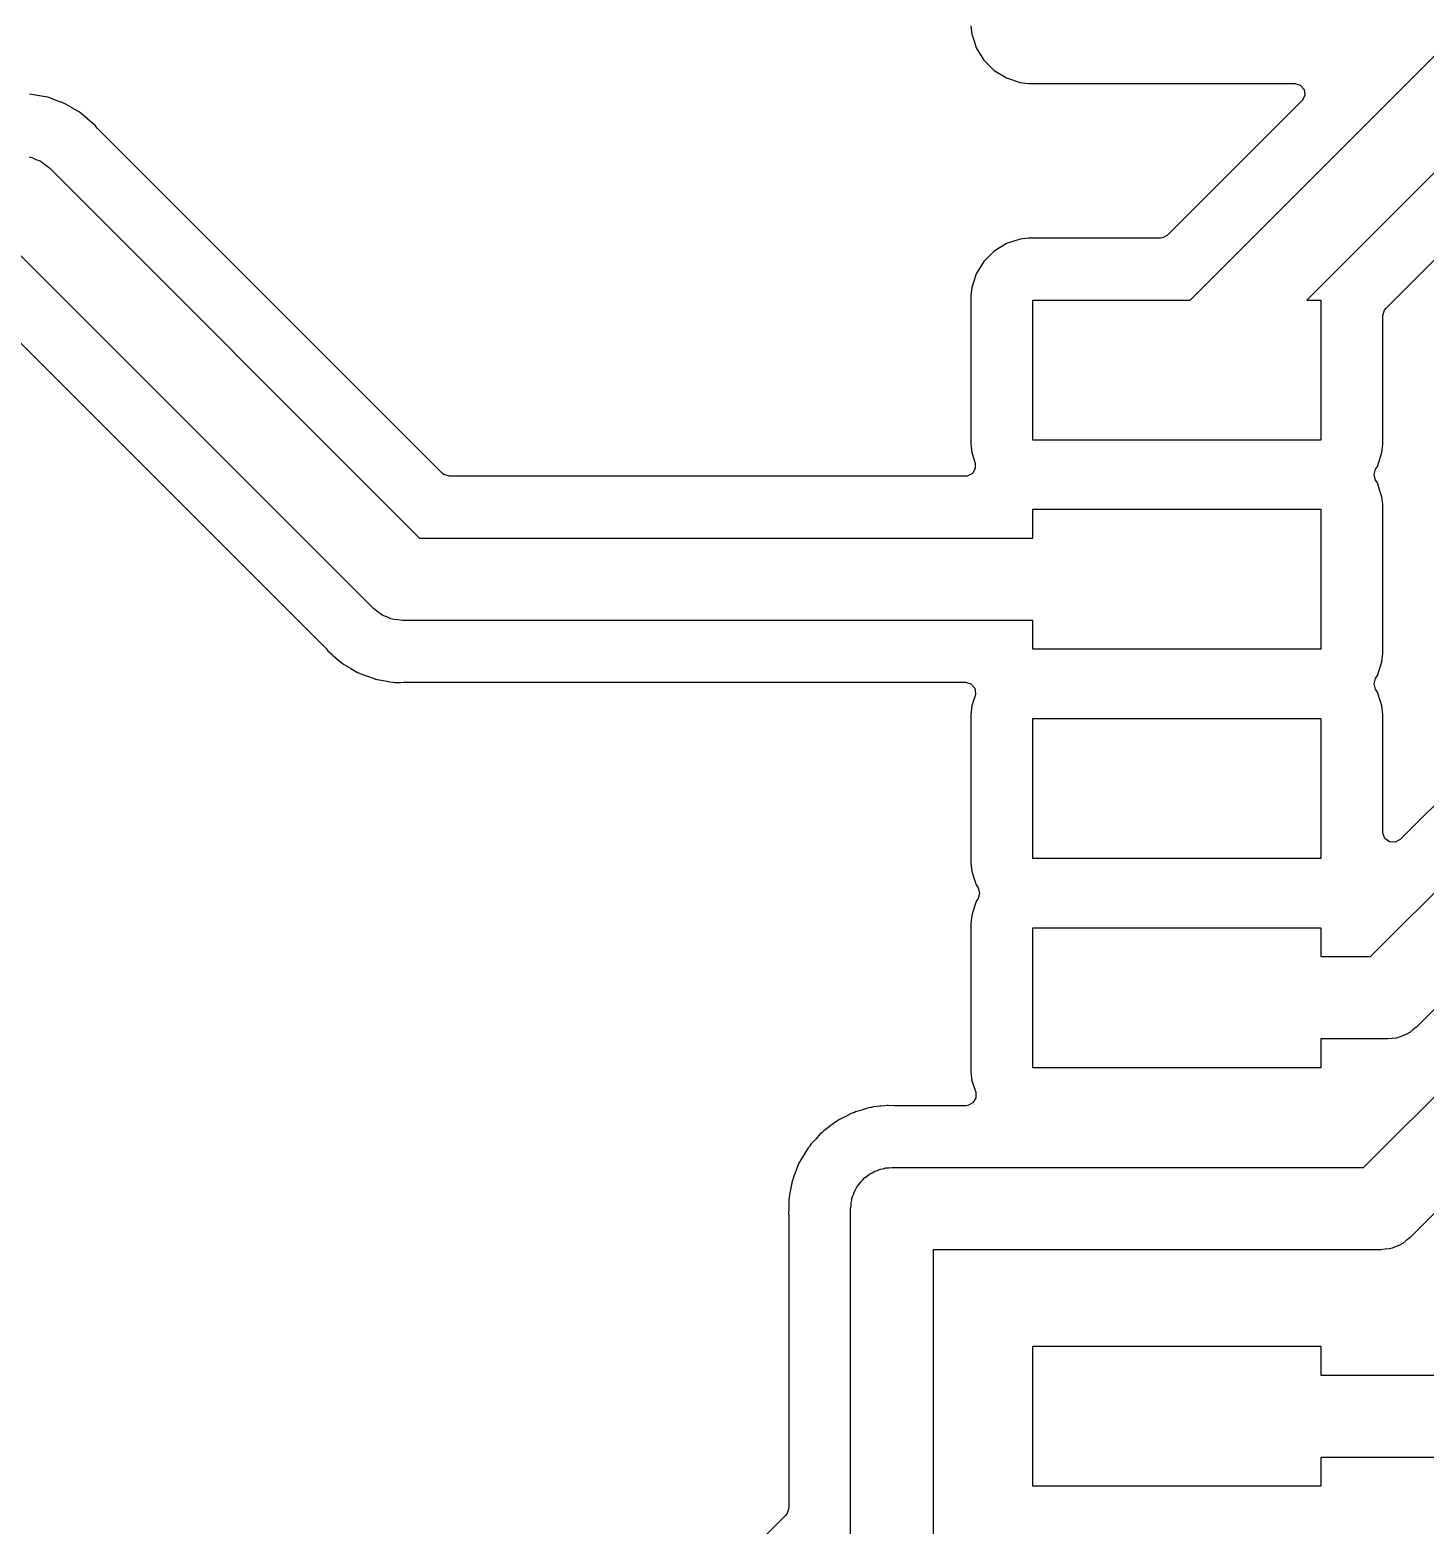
# Model space of a CAD drawing. Extents: x 33 to 233, y -115 to -15.
# Drawn here: x 117.22 to 134.15, y -50.84 to -32.69 of the extents above; entities that cross this region are included whole.
import ezdxf

# ---------------------------------------------------------------- set-up
doc = ezdxf.new("R2010")
doc.units = 0
doc.layers.add('BLACK', color=7, linetype='CONTINUOUS')

msp = doc.modelspace()

# ---------------------------------------------------------------- linework, layer by layer
at = {"layer": 'BLACK', "linetype": 'CONTINUOUS'}
for p, q in [((131.303, -35.97), (149.188, -18.0844)), ((149.749, -18.938), (132.717, -35.97)), ((133.677, -36.0717), (150.024, -19.7248)), ((156.471, -19.9002), (133.852, -42.5193)), ((133.493, -43.94), (157.336, -20.0964)), ((157.897, -20.95), (134.054, -44.7936)), ((133.408, -46.5), (158.061, -21.8464)), ((158.622, -22.7), (133.968, -47.3536)), ((128.64, -32.64), (128.65, -32.7428)), ((128.65, -32.7428), (128.65, -32.7428)), ((128.65, -32.7428), (128.686, -32.8527)), ((128.686, -32.8527), (128.705, -32.9093)), ((128.705, -32.9093), (128.797, -33.0587)), ((128.797, -33.0587), (128.921, -33.1827)), ((128.921, -33.1827), (129.071, -33.2748)), ((129.071, -33.2748), (129.237, -33.33)), ((129.237, -33.33), (129.34, -33.3405)), ((129.34, -33.3405), (132.572, -33.3405)), ((132.572, -33.3405), (132.639, -33.3602)), ((132.639, -33.3602), (132.684, -33.413)), ((117.309, -33.487), (117.213, -33.4695)), ((117.31, -33.4872), (117.309, -33.487)), ((117.407, -33.5025), (117.31, -33.4872)), ((117.411, -33.5039), (117.407, -33.5025)), ((117.407, -33.5025), (117.407, -33.5025)), ((117.43, -33.5089), (117.411, -33.5039)), ((117.434, -33.5097), (117.43, -33.5089)), ((117.526, -33.5441), (117.434, -33.5097)), ((117.434, -33.5097), (117.434, -33.5097)), ((117.527, -33.5445), (117.526, -33.5441)), ((117.549, -33.5522), (117.527, -33.5445)), ((117.619, -33.5768), (117.549, -33.5522)), ((132.659, -33.5522), (131.028, -35.1832)), ((132.665, -33.5457), (132.659, -33.5522)), ((132.694, -33.4821), (132.665, -33.5457)), ((132.684, -33.413), (132.694, -33.4821)), ((117.623, -33.579), (117.619, -33.5768)), ((117.641, -33.5872), (117.623, -33.579)), ((117.645, -33.5888), (117.641, -33.5872)), ((117.729, -33.639), (117.645, -33.5888)), ((117.73, -33.6397), (117.729, -33.639)), ((117.815, -33.6879), (117.73, -33.6397)), ((117.818, -33.6907), (117.815, -33.6879)), ((117.815, -33.6879), (117.815, -33.6879)), ((117.815, -33.6879), (117.815, -33.6879)), ((117.834, -33.702), (117.818, -33.6907)), ((117.838, -33.7042), (117.834, -33.702)), ((117.912, -33.7686), (117.838, -33.7042)), ((117.838, -33.7042), (117.838, -33.7042)), ((117.838, -33.7042), (117.838, -33.7042)), ((117.913, -33.7695), (117.912, -33.7686)), ((117.945, -33.7961), (117.913, -33.7695)), ((117.953, -33.8045), (117.945, -33.7961)), ((117.956, -33.8074), (117.953, -33.8045)), ((118.008, -33.8523), (117.956, -33.8074)), ((118.032, -33.8827), (118.008, -33.8523)), ((118.036, -33.8879), (118.032, -33.8827)), ((122.222, -38.0732), (118.036, -33.8879)), ((117.206, -34.2314), (117.223, -34.2377)), ((117.223, -34.2377), (117.241, -34.2403)), ((117.241, -34.2403), (117.29, -34.2625)), ((117.29, -34.2625), (117.34, -34.2812)), ((117.34, -34.2812), (117.354, -34.2919)), ((117.354, -34.2919), (117.37, -34.2994)), ((117.37, -34.2994), (117.411, -34.3344)), ((117.411, -34.3344), (117.454, -34.3664)), ((117.454, -34.3664), (121.947, -38.86)), ((131.028, -35.1832), (130.967, -35.2167)), ((121.386, -39.7136), (116.893, -35.22)), ((128.921, -35.3773), (128.797, -35.5013)), ((129.071, -35.2852), (128.921, -35.3773)), ((129.237, -35.23), (129.071, -35.2852)), ((129.071, -35.2852), (129.071, -35.2852)), ((129.34, -35.2195), (129.237, -35.23)), ((129.237, -35.23), (129.237, -35.23)), ((130.941, -35.2195), (129.34, -35.2195)), ((129.34, -35.2195), (129.34, -35.2195)), ((130.967, -35.2167), (130.941, -35.2195)), ((128.797, -35.5013), (128.705, -35.6507)), ((128.705, -35.6507), (128.65, -35.8172)), ((128.705, -35.6507), (128.705, -35.6507)), ((128.705, -35.6507), (128.705, -35.6507)), ((128.65, -35.8172), (128.639, -35.92)), ((128.639, -35.92), (128.639, -37.72)), ((128.65, -35.8172), (128.65, -35.8172)), ((128.65, -35.8172), (128.65, -35.8172)), ((116.618, -36.0068), (120.804, -40.1921)), ((129.39, -37.67), (129.39, -35.97)), ((129.39, -35.97), (131.303, -35.97)), ((132.717, -35.97), (132.89, -35.97)), ((132.89, -35.97), (132.89, -37.67)), ((133.64, -36.1593), (133.66, -36.0923)), ((133.66, -36.0923), (133.677, -36.0717)), ((133.641, -37.72), (133.64, -36.1593)), ((128.639, -37.72), (128.64, -37.72)), ((128.64, -37.72), (128.65, -37.8228)), ((132.89, -37.67), (129.39, -37.67)), ((133.63, -37.8228), (133.641, -37.72)), ((128.65, -37.8228), (128.65, -37.8228)), ((128.65, -37.8228), (128.675, -37.8985)), ((128.675, -37.8985), (128.689, -37.9413)), ((133.575, -37.9893), (133.63, -37.8228)), ((122.242, -38.0898), (122.222, -38.0732)), ((122.309, -38.1095), (122.242, -38.0898)), ((128.573, -38.1095), (122.309, -38.1095)), ((128.595, -38.1076), (128.573, -38.1095)), ((128.658, -38.0764), (128.595, -38.1076)), ((128.693, -38.0163), (128.658, -38.0764)), ((128.689, -37.9413), (128.691, -37.9465)), ((128.691, -37.9465), (128.693, -38.0163)), ((133.534, -38.0877), (133.553, -38.0249)), ((133.553, -38.1551), (133.534, -38.0877)), ((133.553, -38.0249), (133.575, -37.9893)), ((133.575, -37.9893), (133.575, -37.9893)), ((133.575, -37.9893), (133.575, -37.9893)), ((133.575, -38.1907), (133.553, -38.1551)), ((133.606, -38.286), (133.575, -38.1907)), ((133.575, -38.1907), (133.575, -38.1907)), ((133.575, -38.1907), (133.575, -38.1907)), ((133.63, -38.3572), (133.606, -38.286)), ((133.639, -38.4463), (133.63, -38.3572)), ((133.63, -38.3572), (133.63, -38.3572)), ((133.64, -38.46), (133.639, -38.4463)), ((133.641, -40.26), (133.64, -38.46)), ((129.39, -38.86), (129.39, -38.51)), ((129.39, -38.51), (132.89, -38.51)), ((132.89, -38.51), (132.89, -40.21)), ((121.947, -38.86), (129.39, -38.86)), ((121.429, -39.7456), (121.386, -39.7136)), ((121.47, -39.7806), (121.429, -39.7456)), ((121.486, -39.7881), (121.47, -39.7806)), ((121.5, -39.7988), (121.486, -39.7881)), ((121.55, -39.8175), (121.5, -39.7988)), ((121.599, -39.8397), (121.55, -39.8175)), ((121.617, -39.8423), (121.599, -39.8397)), ((121.634, -39.8486), (121.617, -39.8423)), ((121.687, -39.8524), (121.634, -39.8486)), ((121.74, -39.86), (121.687, -39.8524)), ((129.39, -39.86), (121.74, -39.86)), ((129.39, -40.21), (129.39, -39.86)), ((120.804, -40.1921), (120.808, -40.1973)), ((120.808, -40.1973), (120.832, -40.2277)), ((120.832, -40.2277), (120.884, -40.2726)), ((120.884, -40.2726), (120.887, -40.2755)), ((120.887, -40.2755), (120.895, -40.2839)), ((120.895, -40.2839), (120.927, -40.3105)), ((132.89, -40.21), (129.39, -40.21)), ((133.63, -40.3628), (133.641, -40.26)), ((120.927, -40.3105), (120.928, -40.3114)), ((120.928, -40.3114), (121.002, -40.3758)), ((121.002, -40.3758), (121.006, -40.378)), ((121.006, -40.378), (121.022, -40.3893)), ((121.022, -40.3893), (121.025, -40.3921)), ((121.025, -40.3921), (121.11, -40.4403)), ((121.11, -40.4403), (121.111, -40.441)), ((121.111, -40.441), (121.195, -40.4912)), ((133.575, -40.5293), (133.63, -40.3628)), ((121.195, -40.4912), (121.199, -40.4928)), ((121.199, -40.4928), (121.217, -40.501)), ((121.217, -40.501), (121.221, -40.5032)), ((121.221, -40.5032), (121.313, -40.5355)), ((121.313, -40.5355), (121.314, -40.5359)), ((121.314, -40.5359), (121.406, -40.5703)), ((121.406, -40.5703), (121.406, -40.5703)), ((121.406, -40.5703), (121.406, -40.5703)), ((121.406, -40.5703), (121.41, -40.5711)), ((121.41, -40.5711), (121.429, -40.5761)), ((121.429, -40.5761), (121.433, -40.5775)), ((121.433, -40.5775), (121.53, -40.5928)), ((121.53, -40.5928), (121.531, -40.593)), ((121.531, -40.593), (121.585, -40.6028)), ((121.585, -40.6028), (121.627, -40.6105)), ((121.627, -40.6105), (121.627, -40.6105)), ((121.627, -40.6105), (121.632, -40.6105)), ((121.632, -40.6105), (121.651, -40.612)), ((121.651, -40.612), (121.653, -40.6123)), ((121.653, -40.6123), (121.656, -40.6127)), ((121.656, -40.6127), (121.717, -40.6113)), ((121.717, -40.6113), (121.753, -40.6105)), ((121.753, -40.6105), (121.755, -40.6105)), ((121.755, -40.6105), (128.573, -40.6105)), ((128.573, -40.6105), (128.64, -40.6302)), ((128.64, -40.6302), (128.686, -40.683)), ((133.534, -40.6277), (133.553, -40.5649)), ((133.553, -40.6951), (133.534, -40.6277)), ((133.553, -40.5649), (133.575, -40.5293)), ((133.575, -40.5293), (133.575, -40.5293)), ((133.575, -40.5293), (133.575, -40.5293)), ((128.691, -40.7735), (128.668, -40.8429)), ((128.686, -40.683), (128.696, -40.7521)), ((128.696, -40.7521), (128.691, -40.7735)), ((133.575, -40.7307), (133.553, -40.6951)), ((133.612, -40.8429), (133.575, -40.7307)), ((128.65, -40.8972), (128.639, -41)), ((128.639, -41), (128.639, -42.8)), ((128.668, -40.8429), (128.65, -40.8972)), ((128.65, -40.8972), (128.65, -40.8972)), ((133.63, -40.8972), (133.612, -40.8429)), ((133.64, -41), (133.63, -40.8972)), ((133.63, -40.8972), (133.63, -40.8972)), ((133.64, -42.4317), (133.64, -41)), ((133.64, -41), (133.64, -41)), ((129.39, -42.75), (129.39, -41.05)), ((129.39, -41.05), (132.89, -41.05)), ((132.89, -41.05), (132.89, -42.75)), ((133.641, -42.4405), (133.64, -42.4317)), ((133.665, -42.506), (133.641, -42.4405)), ((133.721, -42.5478), (133.665, -42.506)), ((133.791, -42.5528), (133.721, -42.5478)), ((133.852, -42.5193), (133.791, -42.5528)), ((128.639, -42.8), (128.64, -42.8)), ((128.64, -42.8), (128.65, -42.9028)), ((132.89, -42.75), (129.39, -42.75)), ((128.65, -42.9028), (128.65, -42.9028)), ((128.65, -42.9028), (128.677, -42.9834)), ((128.677, -42.9834), (128.705, -43.0675)), ((128.705, -43.0675), (128.705, -43.0693)), ((128.705, -43.0693), (128.705, -43.0693)), ((128.705, -43.0693), (128.727, -43.1049)), ((128.727, -43.1049), (128.746, -43.1723)), ((128.746, -43.1723), (128.727, -43.2351)), ((128.689, -43.3188), (128.65, -43.4372)), ((128.705, -43.2707), (128.689, -43.3188)), ((128.727, -43.2351), (128.705, -43.2707)), ((128.705, -43.2707), (128.705, -43.2707)), ((128.65, -43.4372), (128.639, -43.54)), ((128.639, -43.54), (128.639, -45.34)), ((128.65, -43.4372), (128.65, -43.4372)), ((128.65, -43.4372), (128.65, -43.4372)), ((129.39, -45.29), (129.39, -43.59)), ((129.39, -43.59), (132.89, -43.59)), ((132.89, -43.59), (132.89, -43.94)), ((132.89, -43.94), (133.493, -43.94)), ((134.011, -44.8256), (133.97, -44.8606)), ((134.054, -44.7936), (134.011, -44.8256)), ((133.7, -44.94), (132.89, -44.94)), ((132.89, -44.94), (132.89, -45.29)), ((133.753, -44.9324), (133.7, -44.94)), ((133.806, -44.9286), (133.753, -44.9324)), ((133.823, -44.9223), (133.806, -44.9286)), ((133.841, -44.9197), (133.823, -44.9223)), ((133.89, -44.8975), (133.841, -44.9197)), ((133.94, -44.8788), (133.89, -44.8975)), ((133.954, -44.8681), (133.94, -44.8788)), ((133.97, -44.8606), (133.954, -44.8681)), ((128.639, -45.34), (128.64, -45.34)), ((128.64, -45.34), (128.65, -45.4428)), ((132.89, -45.29), (129.39, -45.29)), ((128.65, -45.4428), (128.667, -45.4941)), ((128.667, -45.4941), (128.698, -45.5865)), ((128.664, -45.7164), (128.602, -45.7476)), ((128.7, -45.6563), (128.664, -45.7164)), ((128.698, -45.5865), (128.7, -45.6563)), ((127.111, -45.8861), (127.036, -45.9222)), ((127.113, -45.8849), (127.111, -45.8861)), ((127.187, -45.8455), (127.113, -45.8849)), ((127.209, -45.838), (127.187, -45.8455)), ((127.187, -45.8455), (127.187, -45.8455)), ((127.217, -45.8349), (127.209, -45.838)), ((127.239, -45.8245), (127.217, -45.8349)), ((127.319, -45.8024), (127.239, -45.8245)), ((127.239, -45.8245), (127.239, -45.8245)), ((127.322, -45.8016), (127.319, -45.8024)), ((127.401, -45.7759), (127.322, -45.8016)), ((127.424, -45.7727), (127.401, -45.7759)), ((127.401, -45.7759), (127.401, -45.7759)), ((127.433, -45.771), (127.424, -45.7727)), ((127.456, -45.7646), (127.433, -45.771)), ((127.539, -45.7572), (127.456, -45.7646)), ((127.541, -45.7569), (127.539, -45.7572)), ((127.596, -45.7495), (127.541, -45.7569)), ((127.624, -45.7457), (127.596, -45.7495)), ((127.634, -45.7462), (127.624, -45.7457)), ((127.624, -45.7457), (127.624, -45.7457)), ((127.624, -45.7457), (127.624, -45.7457)), ((127.707, -45.7494), (127.634, -45.7462)), ((127.709, -45.7495), (127.707, -45.7494)), ((128.58, -45.7495), (127.709, -45.7495)), ((128.602, -45.7476), (128.58, -45.7495)), ((126.812, -46.0925), (126.758, -46.1551)), ((126.831, -46.0775), (126.812, -46.0925)), ((126.812, -46.0925), (126.812, -46.0925)), ((126.837, -46.0719), (126.831, -46.0775)), ((126.854, -46.0545), (126.837, -46.0719)), ((126.921, -46.0056), (126.854, -46.0545)), ((126.854, -46.0545), (126.854, -46.0545)), ((126.923, -46.004), (126.921, -46.0056)), ((126.988, -45.9522), (126.923, -46.004)), ((127.01, -45.9407), (126.988, -45.9521)), ((126.988, -45.9521), (126.988, -45.9522)), ((127.017, -45.9363), (127.01, -45.9407)), ((127.036, -45.9222), (127.017, -45.9363)), ((127.036, -45.9222), (127.036, -45.9222)), ((126.664, -46.262), (126.622, -46.3333)), ((126.68, -46.2439), (126.664, -46.262)), ((126.685, -46.2373), (126.68, -46.2439)), ((126.698, -46.2172), (126.685, -46.2373)), ((126.756, -46.1571), (126.698, -46.2172)), ((126.698, -46.2172), (126.698, -46.2172)), ((126.758, -46.1551), (126.756, -46.1571)), ((126.549, -46.4552), (126.52, -46.533)), ((126.561, -46.4346), (126.549, -46.4552)), ((126.549, -46.4552), (126.549, -46.4552)), ((126.565, -46.4272), (126.561, -46.4346)), ((126.574, -46.405), (126.565, -46.4272)), ((126.62, -46.3357), (126.574, -46.405)), ((126.574, -46.405), (126.574, -46.405)), ((126.622, -46.3333), (126.62, -46.3357)), ((126.481, -46.6355), (126.478, -46.6435)), ((126.486, -46.612), (126.481, -46.6355)), ((126.519, -46.5356), (126.486, -46.612)), ((126.486, -46.612), (126.486, -46.612)), ((126.52, -46.533), (126.519, -46.5356)), ((127.329, -46.6492), (127.353, -46.6221)), ((127.353, -46.6221), (127.383, -46.6028)), ((127.383, -46.6028), (127.41, -46.5794)), ((127.41, -46.5794), (127.442, -46.5645)), ((127.442, -46.5645), (127.472, -46.5452)), ((127.472, -46.5452), (127.507, -46.5351)), ((127.507, -46.5351), (127.539, -46.5203)), ((127.539, -46.5203), (127.575, -46.5152)), ((127.575, -46.5152), (127.609, -46.5051)), ((127.609, -46.5051), (127.645, -46.5051)), ((127.645, -46.5051), (127.68, -46.5)), ((127.68, -46.5), (133.408, -46.5)), ((126.454, -46.7505), (126.436, -46.8315)), ((126.455, -46.7477), (126.454, -46.7505)), ((126.47, -46.666), (126.455, -46.7477)), ((126.478, -46.6435), (126.47, -46.666)), ((126.47, -46.666), (126.47, -46.666)), ((127.215, -46.8266), (127.225, -46.7923)), ((127.225, -46.7923), (127.245, -46.7622)), ((127.245, -46.7622), (127.259, -46.7297)), ((127.259, -46.7297), (127.283, -46.7027)), ((127.283, -46.7027), (127.302, -46.6726)), ((127.302, -46.6726), (127.329, -46.6492)), ((126.428, -46.9959), (126.426, -47.0563)), ((126.429, -46.9733), (126.428, -46.9959)), ((126.433, -46.8686), (126.429, -46.8875)), ((126.429, -46.8875), (126.429, -46.9706)), ((126.429, -46.9706), (126.429, -46.9733)), ((126.434, -46.8638), (126.433, -46.8686)), ((126.435, -46.8555), (126.434, -46.8638)), ((126.436, -46.8315), (126.435, -46.8555)), ((126.436, -46.8315), (126.436, -46.8315)), ((127.18, -47), (127.185, -46.9646)), ((127.18, -50.9929), (127.18, -47)), ((127.185, -46.9288), (127.195, -46.8945)), ((127.185, -46.9646), (127.185, -46.9288)), ((127.195, -46.8945), (127.2, -46.8591)), ((127.2, -46.8591), (127.215, -46.8266)), ((126.426, -47.0563), (126.426, -47.0563)), ((126.426, -47.0563), (126.429, -47.0802)), ((126.429, -47.0802), (126.429, -47.0885)), ((126.429, -47.0885), (126.429, -50.6307)), ((133.968, -47.3536), (133.926, -47.3856)), ((133.615, -47.5), (128.18, -47.5)), ((128.18, -47.5), (128.18, -51.2)), ((133.668, -47.4924), (133.615, -47.5)), ((133.721, -47.4886), (133.668, -47.4924)), ((133.738, -47.4823), (133.721, -47.4886)), ((133.756, -47.4797), (133.738, -47.4823)), ((133.804, -47.4575), (133.756, -47.4797)), ((133.854, -47.4388), (133.804, -47.4575)), ((133.869, -47.4281), (133.854, -47.4388)), ((133.885, -47.4206), (133.869, -47.4281)), ((133.926, -47.3856), (133.885, -47.4206)), ((129.39, -50.37), (129.39, -48.67)), ((129.39, -48.67), (132.89, -48.67)), ((132.89, -48.67), (132.89, -49.02)), ((132.89, -49.02), (135.539, -49.02)), ((135.746, -50.02), (132.89, -50.02)), ((132.89, -50.02), (132.89, -50.37)), ((132.89, -50.37), (129.39, -50.37)), ((126.429, -50.6307), (126.41, -50.6977)), ((126.393, -50.7183), (114.272, -62.8393)), ((126.41, -50.6977), (126.393, -50.7183))]:
    msp.add_line(p, q, dxfattribs=at)

doc.saveas('drawing.dxf')
